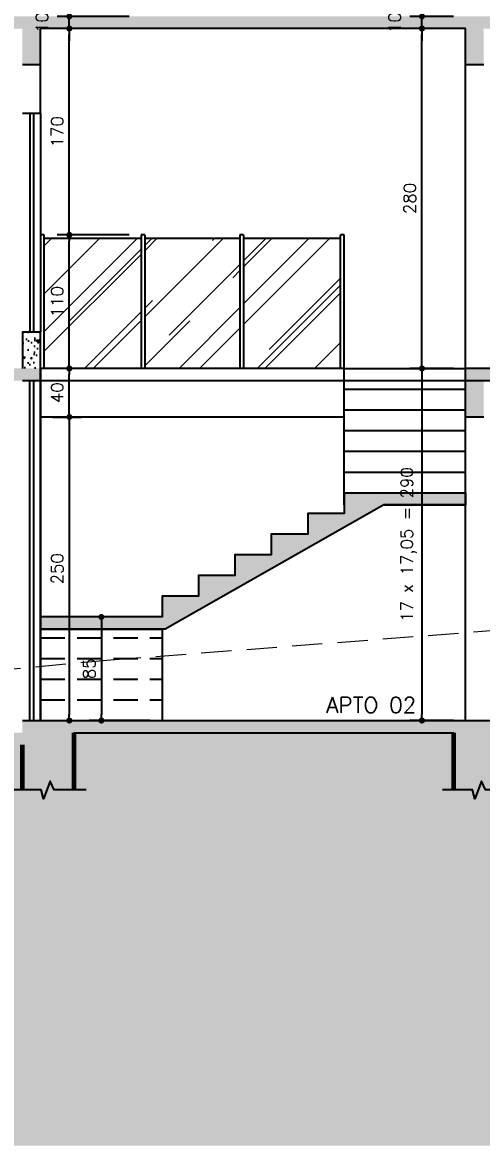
# Model space of a CAD drawing. Header units: inches. Extents: x 580771 to 672494, y 7715997 to 7829530.
# Drawn here: x 653125 to 653503, y 7718961 to 7719887 of the extents above; entities that cross this region are included whole.
import ezdxf

# ---------------------------------------------------------------- set-up
doc = ezdxf.new("R2010")
doc.units = ezdxf.units.IN
doc.header["$MEASUREMENT"] = 0
doc.header["$PDMODE"] = 2
doc.linetypes.add('DASHED2', pattern=[0.375, 0.25, -0.125])
for name, color, linetype, lineweight in [('ARQ-06', 6, 'Continuous', 60), ('LINHAS FINAS', 1, 'Continuous', 9), ('MEIO_FIO', 7, 'Continuous', 0)]:
    doc.layers.add(name, color=color, linetype=linetype, lineweight=lineweight)
for name, color, linetype in [('ARQ-2', 2, 'Continuous'), ('Block1', 1, 'Continuous'), ('Layer1', 1, 'Continuous'), ('Layer3', 3, 'Continuous'), ('NIVEL', 2, 'Continuous'), ('P01', 1, 'Continuous'), ('parede', 6, 'Continuous')]:
    doc.layers.add(name, color=color, linetype=linetype)
doc.styles.add('R80E50', font='romans.shx', dxfattribs={"height": 10})
doc.dimstyles.new('ARQ50', dxfattribs={"dimscale": 50, "dimtxt": 10, "dimasz": 0.1, "dimexe": 0.2, "dimexo": 0.2, "dimgap": 0.1, "dimtad": 1, "dimdec": 0, "dimzin": 12, "dimdsep": 46, "dimtxsty": 'R80E50', "dimblk1": 'DOT', "dimblk2": 'DOT', "dimsah": 1, "dimcen": 0.4, "dimclrd": 15, "dimclre": 15, "dimclrt": 3, "dimadec": 0, "dimazin": 0, "dimtfac": 1, "dimtdec": 0, "dimtmove": 2, "dimatfit": 3, "dimldrblk": 'DOT', "dimfxl": 0.2, "dimtolj": 1, "dimtzin": 12, "dimarcsym": 0})
pattern_1 = [(50, (-9023.35, -33683.601), (14.345203652, -1.2550427), [1.5, -16.5]), (355, (-9023.35, -33683.601), (-2.775026672, 15.043842674), [1.2, -13.2]), (100.45144446, (-9022.154, -33683.706), (11.570176935, 13.78879982), [1.27480384, -14.02284224]), (46.1842, (-9023.35, -33679.601), (21.344826613, -3.310385616), [2.25, -24.75]), (96.6356355, (-9021.57, -33679.877), (18.693238913, 19.482372015), [1.91220684, -21.0342752]), (351.184164, (-9023.35, -33679.601), (18.6932389, 19.482372005), [1.8, -19.80000002]), (21, (-9021.35, -33680.601), (11.938141042, -8.052377813), [1.5, -16.5]), (326, (-9021.35, -33680.601), (4.866306638, 14.5030009), [1.2, -13.2]), (71.45144474, (-9020.355, -33681.272), (16.804447535, 6.450623056), [1.2748038, -14.02284224]), (37.5, (-9023.3495, -33683.6013), (0.2431971063, 6.6578770766), [0, -13.04, 0, -13.4, 0, -13.25]), (7.5, (-9023.3495, -33683.601), (5.261390749, 7.8882342376), [0, -7.64, 0, -12.74, 0, -5.05]), (327.5, (-9027.8095, -33683.6013), (10.6764487234, -0.4510974347), [0, -5, 0, -15.6, 0, -20.7]), (317.5, (-9029.8095, -33683.601), (11.663723387, 2.002099647), [0, -6.5, 0, -10.36, 0, -14.7])]

# ---------------------------------------------------------------- blocks, each defined once
blk = doc.blocks.new('_DOT')
at = {"color": 0, "linetype": 'ByBlock'}
blk.add_line((-0.5, 0), (-1, 0), dxfattribs=at)
at = {"color": 0, "linetype": 'ByBlock', "const_width": 0.5}
blk.add_lwpolyline([(-0.25, 0, 1), (0.25, 0, 1)], format="xyb", close=True, dxfattribs=at)
blk = doc.blocks.new('*D551')
at = {"layer": 'Defpoints', "color": 0, "transparency": 16777216}
for p in [(653489.61, 7719601.58), (653453.76, 7719311.58), (653489.61, 7719311.58)]:
    blk.add_point(p, dxfattribs=at)
at = {"layer": 'NIVEL', "color": 15, "lineweight": -2, "transparency": 16777216}
for p, q in [((653479.61, 7719601.58), (653443.76, 7719601.58)), ((653453.76, 7719596.58), (653453.76, 7719316.58)), ((653479.61, 7719311.58), (653443.76, 7719311.58))]:
    blk.add_line(p, q, dxfattribs=at)
at = {"layer": 'NIVEL', "color": 15, "lineweight": -2, "transparency": 16777216, "xscale": 5, "yscale": 5, "zscale": 5}
for p, rotation in [((653453.76, 7719601.58), 90), ((653453.76, 7719311.58), 270)]:
    blk.add_blockref('_DOT', p, dxfattribs=dict(at, rotation=rotation))
at = {"layer": 'NIVEL', "color": 3, "transparency": 16777216, "insert": (653442.81, 7719456.58), "char_height": 10, "attachment_point": 5, "rotation": 90, "style": 'R80E50'}
blk.add_mtext('\\A1;17 x 17,05 = 290', dxfattribs=at)
blk = doc.blocks.new('*D552')
at = {"layer": 'Defpoints', "color": 0, "transparency": 16777216}
for p in [(653453.76, 7719881.58), (653489.61, 7719881.58), (653489.61, 7719601.58)]:
    blk.add_point(p, dxfattribs=at)
at = {"layer": 'NIVEL', "color": 15, "lineweight": -2, "transparency": 16777216}
for p, q in [((653479.61, 7719881.58), (653443.76, 7719881.58)), ((653453.76, 7719606.58), (653453.76, 7719876.58)), ((653479.61, 7719601.58), (653443.76, 7719601.58))]:
    blk.add_line(p, q, dxfattribs=at)
at = {"layer": 'NIVEL', "color": 15, "lineweight": -2, "transparency": 16777216, "xscale": 5, "yscale": 5, "zscale": 5}
for p, rotation in [((653453.76, 7719881.58), 90), ((653453.76, 7719601.58), 270)]:
    blk.add_blockref('_DOT', p, dxfattribs=dict(at, rotation=rotation))
at = {"layer": 'NIVEL', "color": 3, "transparency": 16777216, "insert": (653443.76, 7719741.58), "char_height": 10, "attachment_point": 5, "rotation": 90, "style": 'R80E50'}
blk.add_mtext('\\A1;280', dxfattribs=at)
blk = doc.blocks.new('*D553')
at = {"layer": 'Defpoints', "color": 0, "transparency": 16777216}
for p in [(653453.76, 7719891.58), (653489.61, 7719891.58), (653489.61, 7719881.58)]:
    blk.add_point(p, dxfattribs=at)
at = {"layer": 'NIVEL', "color": 15, "lineweight": -2, "transparency": 16777216}
for p, q in [((653453.76, 7719896.58), (653453.76, 7719901.58)), ((653479.61, 7719891.58), (653443.76, 7719891.58)), ((653453.76, 7719881.58), (653453.76, 7719891.58)), ((653479.61, 7719881.58), (653443.76, 7719881.58)), ((653453.76, 7719876.58), (653453.76, 7719871.58))]:
    blk.add_line(p, q, dxfattribs=at)
at = {"layer": 'NIVEL', "color": 15, "lineweight": -2, "transparency": 16777216, "xscale": 5, "yscale": 5, "zscale": 5}
for p, rotation in [((653453.76, 7719891.58), 270), ((653453.76, 7719881.58), 90)]:
    blk.add_blockref('_DOT', p, dxfattribs=dict(at, rotation=rotation))
at = {"layer": 'NIVEL', "color": 3, "transparency": 16777216, "insert": (653431.26, 7719886.58), "char_height": 10, "attachment_point": 5, "rotation": 90, "style": 'R80E50'}
blk.add_mtext('\\A1;10', dxfattribs=at)
blk = doc.blocks.new('*D555')
at = {"layer": 'Defpoints', "color": 0, "transparency": 16777216}
for p in [(653239.61, 7719396.87), (653189.61, 7719311.58), (653239.61, 7719311.58)]:
    blk.add_point(p, dxfattribs=at)
at = {"layer": 'NIVEL', "color": 15, "lineweight": -2, "transparency": 16777216}
for p, q in [((653229.61, 7719396.87), (653179.61, 7719396.87)), ((653189.61, 7719391.87), (653189.61, 7719316.58)), ((653229.61, 7719311.58), (653179.61, 7719311.58))]:
    blk.add_line(p, q, dxfattribs=at)
at = {"layer": 'NIVEL', "color": 15, "lineweight": -2, "transparency": 16777216, "xscale": 5, "yscale": 5, "zscale": 5}
for p, rotation in [((653189.61, 7719396.87), 90), ((653189.61, 7719311.58), 270)]:
    blk.add_blockref('_DOT', p, dxfattribs=dict(at, rotation=rotation))
at = {"layer": 'NIVEL', "color": 3, "transparency": 16777216, "insert": (653179.61, 7719354.23), "char_height": 10, "attachment_point": 5, "rotation": 90, "style": 'R80E50'}
blk.add_mtext('\\A1;85', dxfattribs=at)
blk = doc.blocks.new('*D556')
at = {"layer": 'Defpoints', "color": 0, "transparency": 16777216}
for p in [(653139.61, 7719561.58), (653139.61, 7719311.58), (653163.23, 7719311.58)]:
    blk.add_point(p, dxfattribs=at)
at = {"layer": 'NIVEL', "color": 15, "lineweight": -2, "transparency": 16777216}
for p, q in [((653149.61, 7719561.58), (653173.23, 7719561.58)), ((653163.23, 7719556.58), (653163.23, 7719316.58)), ((653149.61, 7719311.58), (653173.23, 7719311.58))]:
    blk.add_line(p, q, dxfattribs=at)
at = {"layer": 'NIVEL', "color": 15, "lineweight": -2, "transparency": 16777216, "xscale": 5, "yscale": 5, "zscale": 5}
for p, rotation in [((653163.23, 7719561.58), 90), ((653163.23, 7719311.58), 270)]:
    blk.add_blockref('_DOT', p, dxfattribs=dict(at, rotation=rotation))
at = {"layer": 'NIVEL', "color": 3, "transparency": 16777216, "insert": (653153.23, 7719436.58), "char_height": 10, "attachment_point": 5, "rotation": 90, "style": 'R80E50'}
blk.add_mtext('\\A1;250', dxfattribs=at)
blk = doc.blocks.new('*D557')
at = {"layer": 'Defpoints', "color": 0, "transparency": 16777216}
for p in [(653163.23, 7719601.58), (653163.23, 7719601.58), (653139.61, 7719561.58)]:
    blk.add_point(p, dxfattribs=at)
at = {"layer": 'NIVEL', "color": 15, "lineweight": -2, "transparency": 16777216}
for p, q in [((653173.23, 7719601.58), (653173.23, 7719601.58)), ((653163.23, 7719566.58), (653163.23, 7719596.58)), ((653149.61, 7719561.58), (653173.23, 7719561.58))]:
    blk.add_line(p, q, dxfattribs=at)
at = {"layer": 'NIVEL', "color": 15, "lineweight": -2, "transparency": 16777216, "xscale": 5, "yscale": 5, "zscale": 5}
for p, rotation in [((653163.23, 7719601.58), 90), ((653163.23, 7719561.58), 270)]:
    blk.add_blockref('_DOT', p, dxfattribs=dict(at, rotation=rotation))
at = {"layer": 'NIVEL', "color": 3, "transparency": 16777216, "insert": (653153.23, 7719581.58), "char_height": 10, "attachment_point": 5, "rotation": 90, "style": 'R80E50'}
blk.add_mtext('\\A1;40', dxfattribs=at)
blk = doc.blocks.new('*D558')
at = {"layer": 'Defpoints', "color": 0, "transparency": 16777216}
for p in [(653163.23, 7719711.58), (653222.45, 7719711.58), (653163.23, 7719601.58)]:
    blk.add_point(p, dxfattribs=at)
at = {"layer": 'NIVEL', "color": 15, "lineweight": -2, "transparency": 16777216}
for p, q in [((653212.45, 7719711.58), (653153.23, 7719711.58)), ((653163.23, 7719606.58), (653163.23, 7719706.58)), ((653173.23, 7719601.58), (653173.23, 7719601.58))]:
    blk.add_line(p, q, dxfattribs=at)
at = {"layer": 'NIVEL', "color": 15, "lineweight": -2, "transparency": 16777216, "xscale": 5, "yscale": 5, "zscale": 5}
for p, rotation in [((653163.23, 7719711.58), 90), ((653163.23, 7719601.58), 270)]:
    blk.add_blockref('_DOT', p, dxfattribs=dict(at, rotation=rotation))
at = {"layer": 'NIVEL', "color": 3, "transparency": 16777216, "insert": (653153.23, 7719656.58), "char_height": 10, "attachment_point": 5, "rotation": 90, "style": 'R80E50'}
blk.add_mtext('\\A1;110', dxfattribs=at)
blk = doc.blocks.new('*D559')
at = {"layer": 'Defpoints', "color": 0, "transparency": 16777216}
for p in [(653163.23, 7719881.58), (653222.45, 7719881.58), (653222.45, 7719711.58)]:
    blk.add_point(p, dxfattribs=at)
at = {"layer": 'NIVEL', "color": 15, "lineweight": -2, "transparency": 16777216}
for p, q in [((653212.45, 7719881.58), (653153.23, 7719881.58)), ((653163.23, 7719716.58), (653163.23, 7719876.58)), ((653212.45, 7719711.58), (653153.23, 7719711.58))]:
    blk.add_line(p, q, dxfattribs=at)
at = {"layer": 'NIVEL', "color": 15, "lineweight": -2, "transparency": 16777216, "xscale": 5, "yscale": 5, "zscale": 5}
for p, rotation in [((653163.23, 7719881.58), 90), ((653163.23, 7719711.58), 270)]:
    blk.add_blockref('_DOT', p, dxfattribs=dict(at, rotation=rotation))
at = {"layer": 'NIVEL', "color": 3, "transparency": 16777216, "insert": (653153.23, 7719796.58), "char_height": 10, "attachment_point": 5, "rotation": 90, "style": 'R80E50'}
blk.add_mtext('\\A1;170', dxfattribs=at)
blk = doc.blocks.new('*D560')
at = {"layer": 'Defpoints', "color": 0, "transparency": 16777216}
for p in [(653163.23, 7719891.58), (653222.45, 7719891.58), (653222.45, 7719881.58)]:
    blk.add_point(p, dxfattribs=at)
at = {"layer": 'NIVEL', "color": 15, "lineweight": -2, "transparency": 16777216}
for p, q in [((653163.23, 7719896.58), (653163.23, 7719901.58)), ((653212.45, 7719891.58), (653153.23, 7719891.58)), ((653163.23, 7719881.58), (653163.23, 7719891.58)), ((653212.45, 7719881.58), (653153.23, 7719881.58)), ((653163.23, 7719876.58), (653163.23, 7719871.58))]:
    blk.add_line(p, q, dxfattribs=at)
at = {"layer": 'NIVEL', "color": 15, "lineweight": -2, "transparency": 16777216, "xscale": 5, "yscale": 5, "zscale": 5}
for p, rotation in [((653163.23, 7719891.58), 270), ((653163.23, 7719881.58), 90)]:
    blk.add_blockref('_DOT', p, dxfattribs=dict(at, rotation=rotation))
at = {"layer": 'NIVEL', "color": 3, "transparency": 16777216, "insert": (653140.73, 7719886.58), "char_height": 10, "attachment_point": 5, "rotation": 90, "style": 'R80E50'}
blk.add_mtext('\\A1;10', dxfattribs=at)

msp = doc.modelspace()

# ---------------------------------------------------------------- hatches: boundary and pattern name
at = {"layer": 'Block1'}
h = msp.add_hatch(dxfattribs=at)
h.set_pattern_fill('EARTH', color=256, scale=150, angle=45, style=0, double=1)
h.paths.add_polyline_path([(656276.725, 7719235.785), (656260.654, 7719235.785), (656257.343, 7719243.06), (656251.947, 7719228.358), (656249.892, 7719235.785), (656234.477, 7719235.785), (656234.477, 7719286.579), (655799.612, 7719286.579), (655799.612, 7719235.785), (655783.541, 7719235.785), (655780.23, 7719243.06), (655774.834, 7719228.358), (655772.78, 7719235.785), (655757.364, 7719235.785), (655757.364, 7719301.579), (655204.125, 7719301.579), (655204.125, 7719244.494), (655188.054, 7719244.494), (655184.742, 7719251.77), (655179.347, 7719237.068), (655177.292, 7719244.494), (655161.877, 7719244.494), (655161.877, 7719301.579), (653522.203, 7719301.579), (653522.203, 7719254.494), (653506.132, 7719254.494), (653502.821, 7719261.77), (653497.425, 7719247.068), (653495.371, 7719254.494), (653479.955, 7719254.494), (653479.955, 7719301.579), (653166.861, 7719301.579), (653166.861, 7719254.494), (653150.79, 7719254.494), (653147.478, 7719261.77), (653142.083, 7719247.068), (653140.028, 7719254.494), (653124.612, 7719254.494), (653124.612, 7719291.579), (652428.327, 7719291.579), (652216.594, 7719272.471), (652216.594, 7719244.491), (652200.523, 7719244.491), (652197.211, 7719251.767), (652191.816, 7719237.065), (652189.761, 7719244.491), (652174.612, 7719244.491), (652174.612, 7719268.682), (652095.907, 7719261.579), (651786.551, 7719233.689), (651323.61, 7719164.759), (651323.61, 7719108.35), (651307.539, 7719108.35), (651304.228, 7719115.625), (651298.833, 7719100.924), (651296.778, 7719108.35), (651281.291, 7719108.35), (651281.291, 7719068.5), (651281.291, 7718961.5), (656276.725, 7718961.5)])
h.paths.add_polyline_path([(652533.241, 7719244.855), (652727.247, 7719262.664), (652726.219, 7719273.866), (652532.213, 7719256.058)], flags=24)
at = {"layer": 'LINHAS FINAS'}
h = msp.add_hatch(dxfattribs=at)
h.set_pattern_fill('AR-RROOF', color=256, scale=50, angle=45, style=0)
h.set_pattern_definition([(45, (-9023.35, -33683.6), (42.42640687, 113.137085), [750, -100, 250, -50]), (45, (-8994.005, -33618.9), (-82.37794, 11.6672619), [150, -16.5, 300, -37.5]), (45, (-9035.724, -33635.87), (160.15968594, 207.53584028), [400, -70, 200, -50])])
h.paths.add_polyline_path([(653222.446, 7719708.579), (653142.612, 7719708.579), (653142.612, 7719601.579), (653222.446, 7719601.579)])
h.paths.add_polyline_path([(653303.779, 7719708.579), (653225.446, 7719708.579), (653225.446, 7719601.579), (653303.779, 7719601.579)])
h.paths.add_polyline_path([(653386.612, 7719708.579), (653306.779, 7719708.579), (653306.779, 7719601.579), (653386.612, 7719601.579)])
h.paths.add_polyline_path([(653160.73, 7719641.936), (653160.73, 7719671.222), (653145.73, 7719671.222), (653145.73, 7719641.936)], flags=24)
at = {"layer": 'P01'}
h = msp.add_hatch(dxfattribs=at)
h.set_pattern_fill('AR-CONC', color=256, scale=2)
h.set_pattern_definition(pattern_1)
h.paths.add_polyline_path([(655799.612, 7719891.579), (652639.612, 7719891.579), (652639.612, 7719941.579), (652624.612, 7719941.579), (652624.612, 7719881.579), (653124.612, 7719881.579), (653124.612, 7719851.579), (653139.612, 7719851.579), (653139.612, 7719881.579), (653489.612, 7719881.579), (653489.612, 7719851.579), (653504.612, 7719851.579), (653504.612, 7719881.579), (655174.612, 7719881.579), (655174.612, 7719851.579), (655189.612, 7719851.579), (655189.612, 7719881.579), (655619.612, 7719881.579), (655619.612, 7719851.579), (655634.612, 7719851.579), (655634.612, 7719881.579), (655784.612, 7719881.579), (655784.612, 7719851.579), (655799.612, 7719851.579)])
h.paths.add_polyline_path([(655708.786, 7719876.698), (655708.786, 7719896.46), (655693.786, 7719896.46), (655693.786, 7719876.698)], flags=25)
h.paths.add_polyline_path([(655580.062, 7719876.698), (655580.062, 7719896.46), (655565.062, 7719896.46), (655565.062, 7719876.698)], flags=25)
h.paths.add_polyline_path([(655295.113, 7719876.698), (655295.113, 7719896.46), (655280.113, 7719896.46), (655280.113, 7719876.698)], flags=25)
h.paths.add_polyline_path([(655258.477, 7719876.698), (655258.477, 7719896.46), (655243.477, 7719896.46), (655243.477, 7719876.698)], flags=25)
h.paths.add_polyline_path([(655070.915, 7719876.698), (655070.915, 7719896.46), (655055.915, 7719896.46), (655055.915, 7719876.698)], flags=25)
h.paths.add_polyline_path([(654632.056, 7719876.698), (654632.056, 7719896.46), (654617.056, 7719896.46), (654617.056, 7719876.698)], flags=25)
h.paths.add_polyline_path([(654478.787, 7719876.698), (654478.787, 7719896.46), (654463.787, 7719896.46), (654463.787, 7719876.698)], flags=25)
h.paths.add_polyline_path([(654260.652, 7719876.698), (654260.652, 7719896.46), (654245.652, 7719896.46), (654245.652, 7719876.698)], flags=25)
h.paths.add_polyline_path([(654166.454, 7719876.698), (654166.454, 7719896.46), (654151.454, 7719896.46), (654151.454, 7719876.698)], flags=25)
h.paths.add_polyline_path([(653924.803, 7719876.698), (653924.803, 7719896.46), (653909.803, 7719896.46), (653909.803, 7719876.698)], flags=25)
h.paths.add_polyline_path([(653716.402, 7719876.698), (653716.402, 7719896.46), (653701.402, 7719896.46), (653701.402, 7719876.698)], flags=25)
h.paths.add_polyline_path([(653438.758, 7719876.698), (653438.758, 7719896.46), (653423.758, 7719896.46), (653423.758, 7719876.698)], flags=25)
h.paths.add_polyline_path([(653148.23, 7719876.698), (653148.23, 7719896.46), (653133.23, 7719896.46), (653133.23, 7719876.698)], flags=25)
h = msp.add_hatch(dxfattribs=at)
h.set_pattern_fill('AR-CONC', color=256, scale=2)
h.set_pattern_definition(pattern_1)
h.paths.add_polyline_path([(652639.612, 7719591.579), (653139.612, 7719591.579), (653139.612, 7719601.579), (652639.612, 7719601.579), (652639.612, 7719631.579), (652624.612, 7719631.579), (652624.612, 7719571.579), (652639.612, 7719571.579)])
h = msp.add_hatch(dxfattribs=at)
h.set_pattern_fill('AR-CONC', color=256, scale=2)
h.set_pattern_definition([(50, (0, -41893.459), (14.345203652, -1.2550427), [1.5, -16.5]), (355, (0, -41893.459), (-2.775026672, 15.043842674), [1.2, -13.2]), (100.45144446, (1.195, -41893.564), (11.570176935, 13.78879982), [1.27480384, -14.02284224]), (46.1842, (0, -41889.46), (21.344826613, -3.310385616), [2.25, -24.75]), (96.6356355, (1.779, -41889.735), (18.693238913, 19.482372015), [1.91220684, -21.0342752]), (351.184164, (0, -41889.46), (18.6932389, 19.482372005), [1.8, -19.80000002]), (21, (2, -41890.459), (11.938141042, -8.052377813), [1.5, -16.5]), (326, (2, -41890.459), (4.866306638, 14.5030009), [1.2, -13.2]), (71.45144474, (2.995, -41891.13), (16.804447535, 6.450623056), [1.2748038, -14.02284224]), (37.5, (0, -41893.4593), (0.2431971063, 6.6578770766), [0, -13.04, 0, -13.4, 0, -13.25]), (7.5, (0, -41893.459), (5.261390749, 7.8882342376), [0, -7.64, 0, -12.74, 0, -5.05]), (327.5, (-4.46, -41893.459), (10.6764487234, -0.4510974347), [0, -5, 0, -15.6, 0, -20.7]), (317.5, (-6.46, -41893.459), (11.663723387, 2.002099647), [0, -6.5, 0, -10.36, 0, -14.7])])
h.paths.add_polyline_path([(653139.612, 7719631.579), (653124.612, 7719631.579), (653124.612, 7719601.579), (653139.612, 7719601.579)])
h = msp.add_hatch(dxfattribs=at)
h.set_pattern_fill('AR-CONC', color=256, scale=2)
h.set_pattern_definition(pattern_1)
h.paths.add_polyline_path([(655799.612, 7719601.579), (653489.612, 7719601.579), (653489.612, 7719561.579), (653504.612, 7719561.579), (653504.612, 7719591.579), (655174.612, 7719591.579), (655174.612, 7719561.579), (655189.612, 7719561.579), (655189.612, 7719591.579), (655619.612, 7719591.579), (655619.612, 7719561.579), (655634.612, 7719561.579), (655634.612, 7719591.579), (655784.612, 7719591.579), (655784.612, 7719561.579), (655799.612, 7719561.579)])
h.paths.add_polyline_path([(655708.786, 7719586.698), (655708.786, 7719606.46), (655693.786, 7719606.46), (655693.786, 7719586.698)], flags=9)
h.paths.add_polyline_path([(655580.062, 7719586.698), (655580.062, 7719606.46), (655565.062, 7719606.46), (655565.062, 7719586.698)], flags=9)
h.paths.add_polyline_path([(655295.113, 7719586.698), (655295.113, 7719606.46), (655280.113, 7719606.46), (655280.113, 7719586.698)], flags=9)
h.paths.add_polyline_path([(655258.477, 7719586.698), (655258.477, 7719606.46), (655243.477, 7719606.46), (655243.477, 7719586.698)], flags=9)
h.paths.add_polyline_path([(655125.915, 7719586.698), (655125.915, 7719606.46), (655110.915, 7719606.46), (655110.915, 7719586.698)], flags=9)
h.paths.add_polyline_path([(654632.056, 7719586.698), (654632.056, 7719606.46), (654617.056, 7719606.46), (654617.056, 7719586.698)], flags=9)
h.paths.add_polyline_path([(654478.787, 7719586.698), (654478.787, 7719606.46), (654463.787, 7719606.46), (654463.787, 7719586.698)], flags=9)
h.paths.add_polyline_path([(654250.652, 7719586.698), (654250.652, 7719606.46), (654235.652, 7719606.46), (654235.652, 7719586.698)], flags=9)
h.paths.add_polyline_path([(654166.454, 7719586.698), (654166.454, 7719606.46), (654151.454, 7719606.46), (654151.454, 7719586.698)], flags=9)
h.paths.add_polyline_path([(653924.803, 7719586.698), (653924.803, 7719606.46), (653909.803, 7719606.46), (653909.803, 7719586.698)], flags=9)
h.paths.add_polyline_path([(653716.402, 7719586.698), (653716.402, 7719606.46), (653701.402, 7719606.46), (653701.402, 7719586.698)], flags=9)
h = msp.add_hatch(dxfattribs=at)
h.set_pattern_fill('AR-CONC', color=256, scale=2)
h.set_pattern_definition(pattern_1)
h.paths.add_polyline_path([(653422.257, 7719489.226), (653489.612, 7719489.226), (653489.612, 7719499.226), (653389.612, 7719499.226), (653389.612, 7719489.226), (653389.612, 7719482.167), (653359.612, 7719482.167), (653359.612, 7719465.108), (653329.612, 7719465.108), (653329.612, 7719448.05), (653299.612, 7719448.05), (653299.612, 7719430.991), (653269.612, 7719430.991), (653269.612, 7719413.932), (653239.612, 7719413.932), (653239.612, 7719396.873), (653139.612, 7719396.873), (653139.612, 7719386.873), (653239.612, 7719386.873), (653242.257, 7719386.873)])
h.paths.add_polyline_path([(653451.258, 7719380.746), (653451.258, 7719532.412), (653434.353, 7719532.412), (653434.353, 7719380.746)], flags=9)
h = msp.add_hatch(dxfattribs=at)
h.set_pattern_fill('AR-CONC', color=256, scale=2)
h.set_pattern_definition(pattern_1)
h.paths.add_polyline_path([(656276.725, 7719286.579), (656276.725, 7719296.579), (655799.612, 7719296.579), (655799.612, 7719311.579), (653124.612, 7719311.579), (653124.612, 7719301.579), (652989.133, 7719301.579), (652878.327, 7719291.579), (653124.612, 7719291.579), (653124.612, 7719254.494), (653140.028, 7719254.494), (653142.083, 7719247.068), (653147.478, 7719261.77), (653150.79, 7719254.494), (653166.861, 7719254.494), (653166.861, 7719301.579), (653479.955, 7719301.579), (653479.955, 7719254.494), (653495.371, 7719254.494), (653497.425, 7719247.068), (653502.821, 7719261.77), (653506.132, 7719254.494), (653522.203, 7719254.494), (653522.203, 7719301.579), (655161.877, 7719301.579), (655161.877, 7719244.494), (655177.292, 7719244.494), (655179.347, 7719237.068), (655184.742, 7719251.77), (655188.054, 7719244.494), (655204.125, 7719244.494), (655204.125, 7719301.579), (655757.364, 7719301.579), (655757.364, 7719235.785), (655772.78, 7719235.785), (655774.834, 7719228.358), (655780.23, 7719243.06), (655783.541, 7719235.785), (655799.612, 7719235.785), (655799.612, 7719286.579)])

# ---------------------------------------------------------------- linework, layer by layer
at = {"layer": 'ARQ-06'}
for p, q in [((653166.861, 7719301.579), (653166.861, 7719254.494)), ((653479.955, 7719254.494), (653479.955, 7719301.579)), ((653124.612, 7719254.494), (653124.612, 7719291.579))]:
    msp.add_line(p, q, dxfattribs=at)
at = {"layer": 'ARQ-2'}
for p, q in [((653142.612, 7719711.579), (653139.612, 7719711.579)), ((653142.612, 7719601.579), (653142.612, 7719711.579)), ((653225.446, 7719711.579), (653222.446, 7719711.579)), ((653222.446, 7719711.579), (653222.446, 7719601.579)), ((653225.446, 7719711.579), (653225.446, 7719601.579)), ((653306.779, 7719711.579), (653303.779, 7719711.579)), ((653303.779, 7719711.579), (653303.779, 7719601.579)), ((653306.779, 7719711.579), (653306.779, 7719601.579)), ((653386.612, 7719601.579), (653386.612, 7719711.579)), ((653389.612, 7719711.579), (653386.612, 7719711.579)), ((653389.612, 7719499.226), (653389.612, 7719711.579)), ((653222.446, 7719708.579), (653142.612, 7719708.579)), ((653303.779, 7719708.579), (653225.446, 7719708.579)), ((653386.612, 7719708.579), (653306.779, 7719708.579)), ((653389.612, 7719601.579), (653139.612, 7719601.579)), ((653389.612, 7719601.579), (653489.612, 7719601.579)), ((653389.612, 7719584.52), (653489.612, 7719584.52)), ((653389.612, 7719567.461), (653489.612, 7719567.461)), ((653389.612, 7719561.579), (653139.612, 7719561.579)), ((653389.612, 7719550.403), (653489.612, 7719550.403)), ((653389.612, 7719533.344), (653489.612, 7719533.344)), ((653389.612, 7719516.285), (653489.612, 7719516.285))]:
    msp.add_line(p, q, dxfattribs=at)
at = {"layer": 'Block1'}
for points in [[(653176.993, 7719254.494), (653150.79, 7719254.494), (653147.478, 7719261.77), (653142.083, 7719247.068), (653140.028, 7719254.494), (653115.228, 7719254.494)], [(653532.335, 7719254.494), (653506.132, 7719254.494), (653502.821, 7719261.77), (653497.425, 7719247.068), (653495.371, 7719254.494), (653470.571, 7719254.494)]]:
    msp.add_lwpolyline(points, dxfattribs=at)
at = {"layer": 'Layer1', "linetype": 'DASHED2', "ltscale": 80}
for p, q in [((653139.612, 7719379.779), (653239.612, 7719379.779)), ((653139.612, 7719362.729), (653239.612, 7719362.729)), ((653139.612, 7719345.679), (653239.612, 7719345.679)), ((653139.612, 7719328.629), (653239.612, 7719328.629))]:
    msp.add_line(p, q, dxfattribs=at)
at = {"layer": 'MEIO_FIO', "color": 2, "linetype": 'DASHED2', "ltscale": 100}
msp.add_lwpolyline([(651281.362, 7719168.579), (651541.316, 7719211.579), (652095.907, 7719261.579), (652649.94, 7719311.579), (653197.171, 7719361.579), (653847.323, 7719411.579), (654548.97, 7719461.579), (655347.151, 7719511.579), (656275.767, 7719541.471)], dxfattribs=at)
at = {"layer": 'NIVEL'}
for p, q in [((653130.612, 7719811.579), (653130.612, 7719631.579)), ((653133.612, 7719811.579), (653133.612, 7719631.579)), ((653139.612, 7719811.579), (653139.612, 7719631.579)), ((653139.612, 7719601.579), (653139.612, 7719311.579)), ((653130.612, 7719311.579), (653130.612, 7719591.579)), ((653133.612, 7719591.579), (653133.612, 7719311.579)), ((653239.612, 7719386.873), (653239.612, 7719311.579))]:
    msp.add_line(p, q, dxfattribs=at)
at = {"layer": 'parede'}
for p, q in [((653139.612, 7719811.579), (653139.612, 7719881.579)), ((653489.612, 7719881.579), (653139.612, 7719881.579)), ((653489.612, 7719311.579), (653489.612, 7719881.579)), ((653139.612, 7719851.579), (653124.612, 7719851.579)), ((653504.612, 7719851.579), (653489.612, 7719851.579)), ((653139.612, 7719811.579), (653124.612, 7719811.579)), ((653139.612, 7719631.579), (653124.612, 7719631.579)), ((653139.612, 7719311.579), (653139.612, 7719631.579)), ((655799.612, 7719601.579), (653489.612, 7719601.579)), ((653124.612, 7719591.579), (655799.612, 7719591.579)), ((653504.612, 7719561.579), (653489.612, 7719561.579)), ((653422.257, 7719489.226), (653242.257, 7719386.873)), ((653422.257, 7719489.226), (653489.612, 7719489.226)), ((653139.612, 7719386.873), (653139.612, 7719396.873)), ((653242.257, 7719386.873), (653139.612, 7719386.873)), ((653139.612, 7719386.873), (653239.612, 7719386.873)), ((653124.612, 7719311.579), (655799.612, 7719311.579)), ((653139.612, 7719311.579), (653239.612, 7719311.579)), ((653166.861, 7719301.579), (653479.955, 7719301.579))]:
    msp.add_line(p, q, dxfattribs=at)
for points in [[(653139.612, 7719601.579), (653139.612, 7719631.579), (653124.612, 7719631.579), (653124.612, 7719601.579)], [(653389.612, 7719499.226), (653389.612, 7719482.167), (653359.612, 7719482.167), (653359.612, 7719465.108), (653329.612, 7719465.108), (653329.612, 7719448.05), (653299.612, 7719448.05), (653299.612, 7719430.991), (653269.612, 7719430.991), (653269.612, 7719413.932), (653239.612, 7719413.932), (653239.612, 7719396.873), (653139.612, 7719396.873)], [(653389.612, 7719489.226), (653389.612, 7719499.226), (653489.612, 7719499.226), (653489.612, 7719489.226), (653422.257, 7719489.226)]]:
    msp.add_lwpolyline(points, dxfattribs=at)

# ---------------------------------------------------------------- texts
at = {"layer": 'Layer3', "style": 'R80E50'}
msp.add_text('APTO 02', height=13, dxfattribs=at).set_placement((653374.933, 7719317.887))

# ---------------------------------------------------------------- dimensions: what is measured, and where the dimension line sits
at = {"layer": 'NIVEL'}
for base, p1, p2, picture, middle in [((653163.23, 7719891.579), (653222.446, 7719881.579), (653222.446, 7719891.579), '*D560', (653140.73, 7719886.579)), ((653453.758, 7719891.579), (653489.612, 7719881.579), (653489.612, 7719891.579), '*D553', (653431.258, 7719886.579)), ((653163.23, 7719881.579), (653222.446, 7719711.579), (653222.446, 7719881.579), '*D559', (653153.23, 7719796.579)), ((653453.758, 7719881.579), (653489.612, 7719601.579), (653489.612, 7719881.579), '*D552', (653443.758, 7719741.579)), ((653163.23, 7719711.579), (653163.23, 7719601.579), (653222.446, 7719711.579), '*D558', (653153.23, 7719656.579)), ((653163.23, 7719601.579), (653139.612, 7719561.579), (653163.23, 7719601.579), '*D557', (653153.23, 7719581.579)), ((653163.23, 7719311.579), (653139.612, 7719561.579), (653139.612, 7719311.579), '*D556', (653153.23, 7719436.579)), ((653189.612, 7719311.579), (653239.612, 7719396.873), (653239.612, 7719311.579), '*D555', (653179.612, 7719354.226))]:
    dim = msp.add_linear_dim(base=base, p1=p1, p2=p2, angle=90, dimstyle='ARQ50', dxfattribs=at)
    dim.commit()
    dim.dimension.update_dxf_attribs({"geometry": picture, "text_midpoint": middle})
dim = msp.add_linear_dim(base=(653453.758, 7719311.579), p1=(653489.612, 7719601.579), p2=(653489.612, 7719311.579), angle=90, text='17 x 17,05 = <>', dimstyle='ARQ50', dxfattribs=at)
dim.commit()
dim.dimension.update_dxf_attribs({"geometry": '*D551', "text_midpoint": (653442.805, 7719456.579)})

doc.saveas('drawing.dxf')
